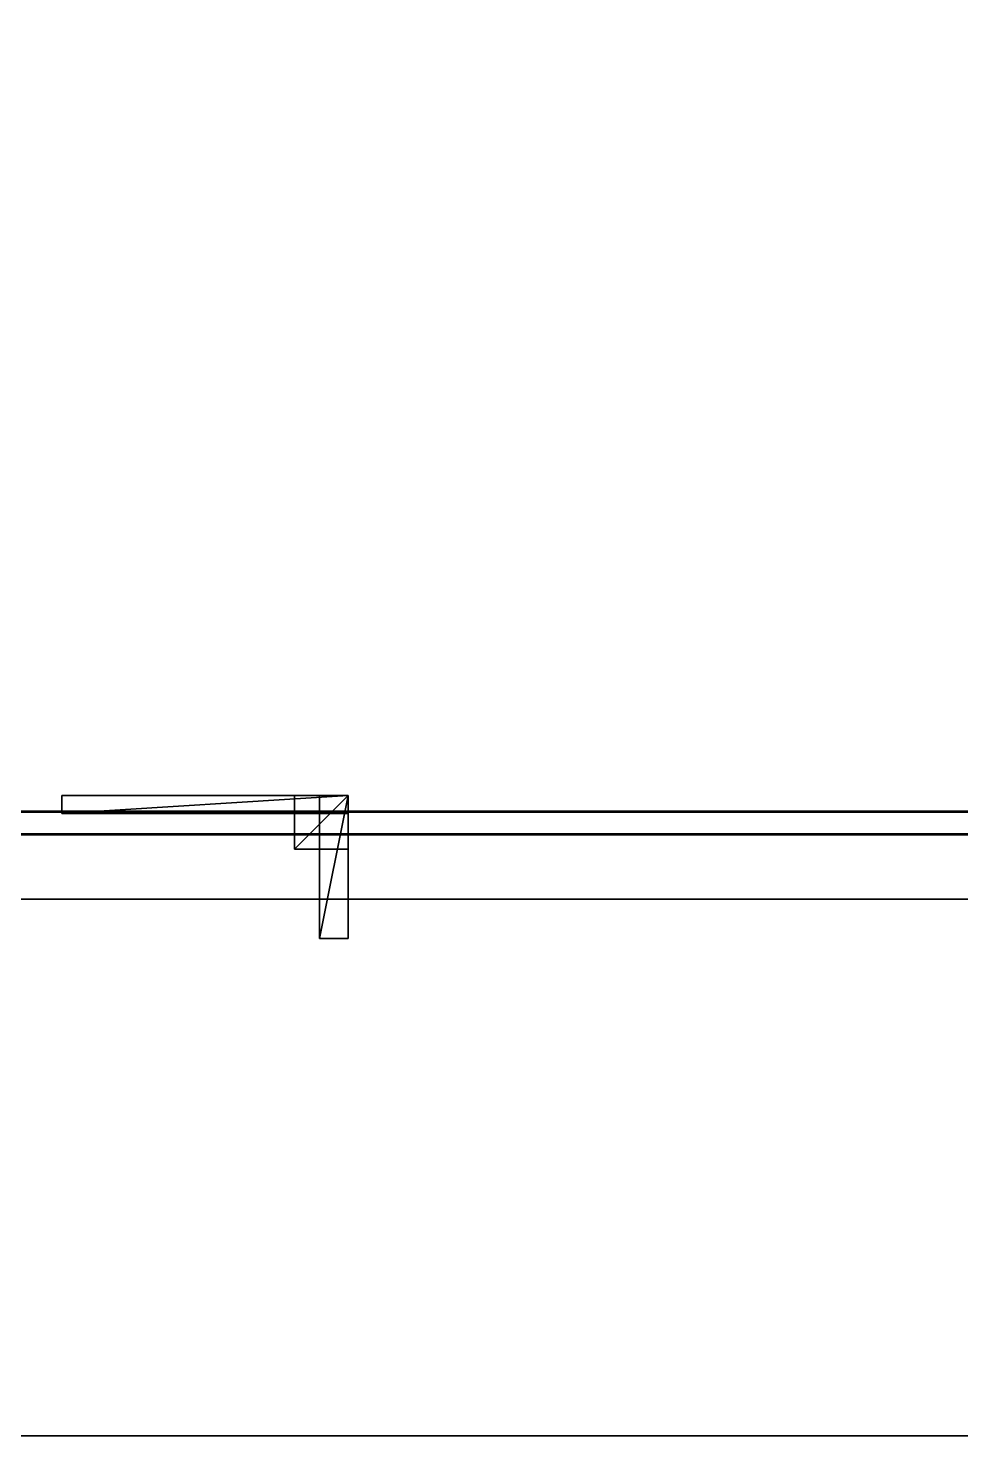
# Model space of a CAD drawing. Extents: x 0 to 4068, y -4475 to 0.
# Drawn here: x 2542.6 to 2803.3, y -4475 to -4081.5 of the extents above; entities that cross this region are included whole.
import ezdxf

# ---------------------------------------------------------------- set-up
doc = ezdxf.new("R2010")
doc.units = 0
for name, color, linetype in [('LAYER0', 7, 'CONTINUOUS'), ('LAYER1', 7, 'CONTINUOUS'), ('LAYER11', 7, 'CONTINUOUS'), ('LAYER116', 45, 'CONTINUOUS'), ('LAYER120', 45, 'CONTINUOUS'), ('LAYER121', 45, 'CONTINUOUS'), ('LAYER122', 45, 'CONTINUOUS'), ('LAYER124', 45, 'CONTINUOUS'), ('LAYER126', 45, 'CONTINUOUS'), ('LAYER127', 45, 'CONTINUOUS'), ('LAYER18', 45, 'CONTINUOUS'), ('LAYER20', 45, 'CONTINUOUS'), ('LAYER22', 45, 'CONTINUOUS'), ('LAYER23', 45, 'CONTINUOUS'), ('LAYER24', 2, 'CONTINUOUS'), ('LAYER25', 37, 'CONTINUOUS'), ('LAYER26', 37, 'CONTINUOUS'), ('LAYER27', 37, 'CONTINUOUS'), ('LAYER28', 37, 'CONTINUOUS'), ('LAYER29', 37, 'CONTINUOUS'), ('LAYER30', 37, 'CONTINUOUS'), ('LAYER31', 45, 'CONTINUOUS'), ('LAYER35', 45, 'CONTINUOUS'), ('LAYER36', 45, 'CONTINUOUS'), ('LAYER37', 45, 'CONTINUOUS'), ('LAYER39', 45, 'CONTINUOUS'), ('LAYER41', 45, 'CONTINUOUS'), ('LAYER42', 45, 'CONTINUOUS'), ('LAYER49', 45, 'CONTINUOUS'), ('LAYER5', 7, 'CONTINUOUS'), ('LAYER53', 45, 'CONTINUOUS'), ('LAYER54', 45, 'CONTINUOUS'), ('LAYER6', 7, 'CONTINUOUS'), ('LAYER7', 7, 'CONTINUOUS'), ('LAYER9', 7, 'CONTINUOUS')]:
    doc.layers.add(name, color=color, linetype=linetype)

msp = doc.modelspace()

# ---------------------------------------------------------------- linework, layer by layer
at = {"layer": 'LAYER0', "invisible_edges": 1}
for points in [[(4068, 0), (0, -4475), (0, 0), (4068, 0)], [(0, -4475), (4068, 0), (4068, -4475), (0, -4475)]]:
    msp.add_3dface(points, dxfattribs=at)
at = {"layer": 'LAYER1', "invisible_edges": 1}
for points in [[(4068, -4475, 5), (0, -4475), (4068, -4475), (4068, -4475, 5)], [(0, -4475), (4068, -4475, 5), (0, -4475, 5), (0, -4475)]]:
    msp.add_3dface(points, dxfattribs=at)
at = {"layer": 'LAYER11', "invisible_edges": 1}
for points in [[(4068, -4475, 2415), (180, -4325, 2415), (30, -4475, 2415), (4068, -4475, 2415)], [(180, -4325, 2415), (4068, -4475, 2415), (3918, -4325, 2415), (180, -4325, 2415)]]:
    msp.add_3dface(points, dxfattribs=at)
at = {"layer": 'LAYER116', "invisible_edges": 1}
for points in [[(1176, -4325, 880), (3495, -3902, 880), (3495, -4325, 880), (1176, -4325, 880)], [(3495, -3902, 880), (1176, -4325, 880), (1176, -3902, 880), (3495, -3902, 880)]]:
    msp.add_3dface(points, dxfattribs=at)
at = {"layer": 'LAYER120', "invisible_edges": 1}
for points in [[(3495, -4325, 898), (1176, -4325, 880), (3495, -4325, 880), (3495, -4325, 898)], [(1176, -4325, 880), (3495, -4325, 898), (1176, -4325, 898), (1176, -4325, 880)]]:
    msp.add_3dface(points, dxfattribs=at)
at = {"layer": 'LAYER121', "invisible_edges": 1}
for points in [[(1176, -3902, 898), (3495, -4325, 898), (3495, -3902, 898), (1176, -3902, 898)], [(3495, -4325, 898), (1176, -3902, 898), (1176, -4325, 898), (3495, -4325, 898)]]:
    msp.add_3dface(points, dxfattribs=at)
at = {"layer": 'LAYER122', "invisible_edges": 1}
for points in [[(1176, -3902, 1705), (3495, -4325, 1705), (3495, -3902, 1705), (1176, -3902, 1705)], [(3495, -4325, 1705), (1176, -3902, 1705), (1176, -4325, 1705), (3495, -4325, 1705)], [(1194, -4325, 1687), (3495, -4325, 898), (3495, -4325, 1687), (1194, -4325, 1687)], [(3495, -4325, 898), (1194, -4325, 1687), (1194, -4325, 898), (3495, -4325, 898)]]:
    msp.add_3dface(points, dxfattribs=at)
at = {"layer": 'LAYER124', "invisible_edges": 1}
for points in [[(1194, -4307, 898), (3495, -4325, 898), (1194, -4325, 898), (1194, -4307, 898)], [(3495, -4325, 898), (1194, -4307, 898), (3495, -4307, 898), (3495, -4325, 898)], [(1176, -4325, 1687), (3495, -4325, 1705), (1176, -4325, 1705), (1176, -4325, 1687)], [(3495, -4325, 1705), (1176, -4325, 1687), (3495, -4325, 1687), (3495, -4325, 1705)]]:
    msp.add_3dface(points, dxfattribs=at)
at = {"layer": 'LAYER126', "invisible_edges": 1}
for points in [[(3495, -4307, 1687), (1194, -4325, 1687), (3495, -4325, 1687), (3495, -4307, 1687)], [(1194, -4325, 1687), (3495, -4307, 1687), (1194, -4307, 1687), (1194, -4325, 1687)]]:
    msp.add_3dface(points, dxfattribs=at)
at = {"layer": 'LAYER127', "invisible_edges": 1}
for points in [[(1176, -4325, 1687), (3495, -3902, 1687), (3495, -4325, 1687), (1176, -4325, 1687)], [(3495, -3902, 1687), (1176, -4325, 1687), (1176, -3902, 1687), (3495, -3902, 1687)], [(1194, -4307, 898), (3495, -4307, 1687), (3495, -4307, 898), (1194, -4307, 898)], [(3495, -4307, 1687), (1194, -4307, 898), (1194, -4307, 1687), (3495, -4307, 1687)]]:
    msp.add_3dface(points, dxfattribs=at)
at = {"layer": 'LAYER18', "invisible_edges": 1}
for points in [[(2139, -4325, 2346), (3045, -4325, 2226), (3045, -4325, 2346), (2139, -4325, 2346)], [(3045, -4325, 2226), (2139, -4325, 2346), (2139, -4325, 2226), (3045, -4325, 2226)], [(3045, -4325, 759.5), (2139, -4325, 879.5), (2139, -4325, 759.5), (3045, -4325, 759.5)], [(2139, -4325, 879.5), (3045, -4325, 759.5), (3045, -4325, 879.5), (2139, -4325, 879.5)]]:
    msp.add_3dface(points, dxfattribs=at)
at = {"layer": 'LAYER20', "invisible_edges": 1}
for points in [[(2139, -4307, 2226), (3045, -4325, 2226), (2139, -4325, 2226), (2139, -4307, 2226)], [(3045, -4325, 2226), (2139, -4307, 2226), (3045, -4307, 2226), (3045, -4325, 2226)], [(3045, -4307, 879.5), (2139, -4325, 879.5), (3045, -4325, 879.5), (3045, -4307, 879.5)], [(2139, -4325, 879.5), (3045, -4307, 879.5), (2139, -4307, 879.5), (2139, -4325, 879.5)]]:
    msp.add_3dface(points, dxfattribs=at)
at = {"layer": 'LAYER22', "invisible_edges": 1}
for points in [[(3045, -4307, 2346), (2139, -4325, 2346), (3045, -4325, 2346), (3045, -4307, 2346)], [(2139, -4325, 2346), (3045, -4307, 2346), (2139, -4307, 2346), (2139, -4325, 2346)], [(2139, -4307, 759.5), (3045, -4325, 759.5), (2139, -4325, 759.5), (2139, -4307, 759.5)], [(3045, -4325, 759.5), (2139, -4307, 759.5), (3045, -4307, 759.5), (3045, -4325, 759.5)]]:
    msp.add_3dface(points, dxfattribs=at)
at = {"layer": 'LAYER23', "invisible_edges": 1}
for points in [[(2139, -4307, 2226), (3045, -4307, 2346), (3045, -4307, 2226), (2139, -4307, 2226)], [(3045, -4307, 2346), (2139, -4307, 2226), (2139, -4307, 2346), (3045, -4307, 2346)], [(3045, -4307, 879.5), (2139, -4307, 759.5), (2139, -4307, 879.5), (3045, -4307, 879.5)], [(2139, -4307, 759.5), (3045, -4307, 879.5), (3045, -4307, 759.5), (2139, -4307, 759.5)]]:
    msp.add_3dface(points, dxfattribs=at)
at = {"layer": 'LAYER24'}
for points in [[(2552, -4296, 2300), (2552, -4301, 2300), (2552, -4296, 2323), (2552, -4296, 2300)], [(2552, -4296, 2323), (2552, -4301, 2300), (2552, -4301, 2323), (2552, -4296, 2323)], [(2552, -4296, 2323), (2552, -4301, 2323), (2632, -4296, 2323), (2552, -4296, 2323)], [(2632, -4296, 2323), (2552, -4301, 2323), (2632, -4301, 2323), (2632, -4296, 2323)], [(2552, -4296, 2323), (2632, -4296, 2323), (2552, -4296, 2300), (2552, -4296, 2323)], [(2552, -4296, 2300), (2632, -4296, 2323), (2632, -4296, 2300), (2552, -4296, 2300)], [(2552, -4296, 2300), (2632, -4296, 2300), (2552, -4301, 2300), (2552, -4296, 2300)], [(2552, -4301, 2300), (2632, -4296, 2300), (2632, -4301, 2300), (2552, -4301, 2300)], [(2552, -4296, 2307), (2552, -4301, 2307), (2552, -4296, 2323), (2552, -4296, 2307)], [(2552, -4296, 2323), (2552, -4301, 2307), (2552, -4301, 2323), (2552, -4296, 2323)], [(2552, -4296, 2323), (2552, -4301, 2323), (2632, -4296, 2323), (2552, -4296, 2323)], [(2632, -4296, 2323), (2552, -4301, 2323), (2632, -4301, 2323), (2632, -4296, 2323)], [(2552, -4296, 2323), (2632, -4296, 2323), (2552, -4296, 2307), (2552, -4296, 2323)], [(2552, -4296, 2307), (2632, -4296, 2323), (2632, -4296, 2307), (2552, -4296, 2307)], [(2552, -4296, 2307), (2632, -4296, 2307), (2552, -4301, 2307), (2552, -4296, 2307)], [(2552, -4301, 2307), (2632, -4296, 2307), (2632, -4301, 2307), (2552, -4301, 2307)], [(2552, -4296, 816), (2552, -4301, 816), (2552, -4296, 839), (2552, -4296, 816)], [(2552, -4296, 839), (2552, -4301, 816), (2552, -4301, 839), (2552, -4296, 839)], [(2552, -4296, 839), (2552, -4301, 839), (2632, -4296, 839), (2552, -4296, 839)], [(2632, -4296, 839), (2552, -4301, 839), (2632, -4301, 839), (2632, -4296, 839)], [(2552, -4296, 839), (2632, -4296, 839), (2552, -4296, 816), (2552, -4296, 839)], [(2552, -4296, 816), (2632, -4296, 839), (2632, -4296, 816), (2552, -4296, 816)], [(2552, -4296, 816), (2632, -4296, 816), (2552, -4301, 816), (2552, -4296, 816)], [(2552, -4301, 816), (2632, -4296, 816), (2632, -4301, 816), (2552, -4301, 816)], [(2552, -4296, 823), (2552, -4301, 823), (2552, -4296, 839), (2552, -4296, 823)], [(2552, -4296, 839), (2552, -4301, 823), (2552, -4301, 839), (2552, -4296, 839)], [(2552, -4296, 839), (2552, -4301, 839), (2632, -4296, 839), (2552, -4296, 839)], [(2632, -4296, 839), (2552, -4301, 839), (2632, -4301, 839), (2632, -4296, 839)], [(2552, -4296, 839), (2632, -4296, 839), (2552, -4296, 823), (2552, -4296, 839)], [(2552, -4296, 823), (2632, -4296, 839), (2632, -4296, 823), (2552, -4296, 823)], [(2552, -4296, 823), (2632, -4296, 823), (2552, -4301, 823), (2552, -4296, 823)], [(2552, -4301, 823), (2632, -4296, 823), (2632, -4301, 823), (2552, -4301, 823)], [(2617, -4296, 2308), (2617, -4311, 2308), (2617, -4296, 2323), (2617, -4296, 2308)], [(2617, -4296, 2323), (2617, -4311, 2308), (2617, -4311, 2323), (2617, -4296, 2323)], [(2617, -4296, 2323), (2617, -4311, 2323), (2632, -4296, 2323), (2617, -4296, 2323)], [(2632, -4296, 2323), (2617, -4311, 2323), (2632, -4311, 2323), (2632, -4296, 2323)], [(2617, -4296, 2323), (2632, -4296, 2323), (2617, -4296, 2308), (2617, -4296, 2323)], [(2617, -4296, 2308), (2632, -4296, 2323), (2632, -4296, 2308), (2617, -4296, 2308)], [(2617, -4296, 2308), (2632, -4296, 2308), (2617, -4311, 2308), (2617, -4296, 2308)], [(2617, -4311, 2308), (2632, -4296, 2308), (2632, -4311, 2308), (2617, -4311, 2308)], [(2617, -4296, 2308), (2617, -4311, 2308), (2617, -4296, 2323), (2617, -4296, 2308)], [(2617, -4296, 2323), (2617, -4311, 2308), (2617, -4311, 2323), (2617, -4296, 2323)], [(2617, -4296, 2323), (2617, -4311, 2323), (2632, -4296, 2323), (2617, -4296, 2323)], [(2632, -4296, 2323), (2617, -4311, 2323), (2632, -4311, 2323), (2632, -4296, 2323)], [(2617, -4296, 2323), (2632, -4296, 2323), (2617, -4296, 2308), (2617, -4296, 2323)], [(2617, -4296, 2308), (2632, -4296, 2323), (2632, -4296, 2308), (2617, -4296, 2308)], [(2617, -4296, 2308), (2632, -4296, 2308), (2617, -4311, 2308), (2617, -4296, 2308)], [(2617, -4311, 2308), (2632, -4296, 2308), (2632, -4311, 2308), (2617, -4311, 2308)], [(2617, -4296, 2308), (2617, -4311, 2308), (2617, -4296, 2323), (2617, -4296, 2308)], [(2617, -4296, 2323), (2617, -4311, 2308), (2617, -4311, 2323), (2617, -4296, 2323)], [(2617, -4296, 2323), (2617, -4311, 2323), (2632, -4296, 2323), (2617, -4296, 2323)], [(2632, -4296, 2323), (2617, -4311, 2323), (2632, -4311, 2323), (2632, -4296, 2323)], [(2617, -4296, 2323), (2632, -4296, 2323), (2617, -4296, 2308), (2617, -4296, 2323)], [(2617, -4296, 2308), (2632, -4296, 2323), (2632, -4296, 2308), (2617, -4296, 2308)], [(2617, -4296, 2308), (2632, -4296, 2308), (2617, -4311, 2308), (2617, -4296, 2308)], [(2617, -4311, 2308), (2632, -4296, 2308), (2632, -4311, 2308), (2617, -4311, 2308)], [(2617, -4296, 2308), (2617, -4311, 2308), (2617, -4296, 2323), (2617, -4296, 2308)], [(2617, -4296, 2323), (2617, -4311, 2308), (2617, -4311, 2323), (2617, -4296, 2323)], [(2617, -4296, 2323), (2617, -4311, 2323), (2632, -4296, 2323), (2617, -4296, 2323)], [(2632, -4296, 2323), (2617, -4311, 2323), (2632, -4311, 2323), (2632, -4296, 2323)], [(2617, -4296, 2323), (2632, -4296, 2323), (2617, -4296, 2308), (2617, -4296, 2323)], [(2617, -4296, 2308), (2632, -4296, 2323), (2632, -4296, 2308), (2617, -4296, 2308)], [(2617, -4296, 2308), (2632, -4296, 2308), (2617, -4311, 2308), (2617, -4296, 2308)], [(2617, -4311, 2308), (2632, -4296, 2308), (2632, -4311, 2308), (2617, -4311, 2308)], [(2617, -4296, 824), (2617, -4311, 824), (2617, -4296, 839), (2617, -4296, 824)], [(2617, -4296, 839), (2617, -4311, 824), (2617, -4311, 839), (2617, -4296, 839)], [(2617, -4296, 839), (2617, -4311, 839), (2632, -4296, 839), (2617, -4296, 839)], [(2632, -4296, 839), (2617, -4311, 839), (2632, -4311, 839), (2632, -4296, 839)], [(2617, -4296, 839), (2632, -4296, 839), (2617, -4296, 824), (2617, -4296, 839)], [(2617, -4296, 824), (2632, -4296, 839), (2632, -4296, 824), (2617, -4296, 824)], [(2617, -4296, 824), (2632, -4296, 824), (2617, -4311, 824), (2617, -4296, 824)], [(2617, -4311, 824), (2632, -4296, 824), (2632, -4311, 824), (2617, -4311, 824)], [(2617, -4296, 824), (2617, -4311, 824), (2617, -4296, 839), (2617, -4296, 824)], [(2617, -4296, 839), (2617, -4311, 824), (2617, -4311, 839), (2617, -4296, 839)], [(2617, -4296, 839), (2617, -4311, 839), (2632, -4296, 839), (2617, -4296, 839)], [(2632, -4296, 839), (2617, -4311, 839), (2632, -4311, 839), (2632, -4296, 839)], [(2617, -4296, 839), (2632, -4296, 839), (2617, -4296, 824), (2617, -4296, 839)], [(2617, -4296, 824), (2632, -4296, 839), (2632, -4296, 824), (2617, -4296, 824)], [(2617, -4296, 824), (2632, -4296, 824), (2617, -4311, 824), (2617, -4296, 824)], [(2617, -4311, 824), (2632, -4296, 824), (2632, -4311, 824), (2617, -4311, 824)], [(2617, -4296, 824), (2617, -4311, 824), (2617, -4296, 839), (2617, -4296, 824)], [(2617, -4296, 839), (2617, -4311, 824), (2617, -4311, 839), (2617, -4296, 839)], [(2617, -4296, 839), (2617, -4311, 839), (2632, -4296, 839), (2617, -4296, 839)], [(2632, -4296, 839), (2617, -4311, 839), (2632, -4311, 839), (2632, -4296, 839)], [(2617, -4296, 839), (2632, -4296, 839), (2617, -4296, 824), (2617, -4296, 839)], [(2617, -4296, 824), (2632, -4296, 839), (2632, -4296, 824), (2617, -4296, 824)], [(2617, -4296, 824), (2632, -4296, 824), (2617, -4311, 824), (2617, -4296, 824)], [(2617, -4311, 824), (2632, -4296, 824), (2632, -4311, 824), (2617, -4311, 824)], [(2617, -4296, 824), (2617, -4311, 824), (2617, -4296, 839), (2617, -4296, 824)], [(2617, -4296, 839), (2617, -4311, 824), (2617, -4311, 839), (2617, -4296, 839)], [(2617, -4296, 839), (2617, -4311, 839), (2632, -4296, 839), (2617, -4296, 839)], [(2632, -4296, 839), (2617, -4311, 839), (2632, -4311, 839), (2632, -4296, 839)], [(2617, -4296, 839), (2632, -4296, 839), (2617, -4296, 824), (2617, -4296, 839)], [(2617, -4296, 824), (2632, -4296, 839), (2632, -4296, 824), (2617, -4296, 824)], [(2617, -4296, 824), (2632, -4296, 824), (2617, -4311, 824), (2617, -4296, 824)], [(2617, -4311, 824), (2632, -4296, 824), (2632, -4311, 824), (2617, -4311, 824)], [(2624, -4296, 2315), (2624, -4336, 2315), (2624, -4296, 2323), (2624, -4296, 2315)], [(2624, -4296, 2323), (2624, -4336, 2315), (2624, -4336, 2323), (2624, -4296, 2323)], [(2624, -4296, 2323), (2624, -4336, 2323), (2632, -4296, 2323), (2624, -4296, 2323)], [(2632, -4296, 2323), (2624, -4336, 2323), (2632, -4336, 2323), (2632, -4296, 2323)], [(2624, -4296, 2323), (2632, -4296, 2323), (2624, -4296, 2315), (2624, -4296, 2323)], [(2624, -4296, 2315), (2632, -4296, 2323), (2632, -4296, 2315), (2624, -4296, 2315)], [(2624, -4296, 2315), (2632, -4296, 2315), (2624, -4336, 2315), (2624, -4296, 2315)], [(2624, -4336, 2315), (2632, -4296, 2315), (2632, -4336, 2315), (2624, -4336, 2315)], [(2624, -4296, 831), (2624, -4336, 831), (2624, -4296, 839), (2624, -4296, 831)], [(2624, -4296, 839), (2624, -4336, 831), (2624, -4336, 839), (2624, -4296, 839)], [(2624, -4296, 839), (2624, -4336, 839), (2632, -4296, 839), (2624, -4296, 839)], [(2632, -4296, 839), (2624, -4336, 839), (2632, -4336, 839), (2632, -4296, 839)], [(2624, -4296, 839), (2632, -4296, 839), (2624, -4296, 831), (2624, -4296, 839)], [(2624, -4296, 831), (2632, -4296, 839), (2632, -4296, 831), (2624, -4296, 831)], [(2624, -4296, 831), (2632, -4296, 831), (2624, -4336, 831), (2624, -4296, 831)], [(2624, -4336, 831), (2632, -4296, 831), (2632, -4336, 831), (2624, -4336, 831)], [(2632, -4296, 2323), (2632, -4301, 2323), (2632, -4296, 2300), (2632, -4296, 2323)], [(2632, -4296, 2300), (2632, -4301, 2323), (2632, -4301, 2300), (2632, -4296, 2300)], [(2632, -4296, 2323), (2632, -4311, 2323), (2632, -4296, 2308), (2632, -4296, 2323)], [(2632, -4296, 2308), (2632, -4311, 2323), (2632, -4311, 2308), (2632, -4296, 2308)], [(2632, -4296, 2323), (2632, -4311, 2323), (2632, -4296, 2308), (2632, -4296, 2323)], [(2632, -4296, 2308), (2632, -4311, 2323), (2632, -4311, 2308), (2632, -4296, 2308)], [(2632, -4296, 2323), (2632, -4311, 2323), (2632, -4296, 2308), (2632, -4296, 2323)], [(2632, -4296, 2308), (2632, -4311, 2323), (2632, -4311, 2308), (2632, -4296, 2308)], [(2632, -4296, 2323), (2632, -4311, 2323), (2632, -4296, 2308), (2632, -4296, 2323)], [(2632, -4296, 2308), (2632, -4311, 2323), (2632, -4311, 2308), (2632, -4296, 2308)], [(2632, -4296, 2323), (2632, -4336, 2323), (2632, -4296, 2315), (2632, -4296, 2323)], [(2632, -4296, 2315), (2632, -4336, 2323), (2632, -4336, 2315), (2632, -4296, 2315)], [(2632, -4296, 2323), (2632, -4301, 2323), (2632, -4296, 2307), (2632, -4296, 2323)], [(2632, -4296, 2307), (2632, -4301, 2323), (2632, -4301, 2307), (2632, -4296, 2307)], [(2632, -4296, 839), (2632, -4301, 839), (2632, -4296, 816), (2632, -4296, 839)], [(2632, -4296, 816), (2632, -4301, 839), (2632, -4301, 816), (2632, -4296, 816)], [(2632, -4296, 839), (2632, -4311, 839), (2632, -4296, 824), (2632, -4296, 839)], [(2632, -4296, 824), (2632, -4311, 839), (2632, -4311, 824), (2632, -4296, 824)], [(2632, -4296, 839), (2632, -4311, 839), (2632, -4296, 824), (2632, -4296, 839)], [(2632, -4296, 824), (2632, -4311, 839), (2632, -4311, 824), (2632, -4296, 824)], [(2632, -4296, 839), (2632, -4311, 839), (2632, -4296, 824), (2632, -4296, 839)], [(2632, -4296, 824), (2632, -4311, 839), (2632, -4311, 824), (2632, -4296, 824)], [(2632, -4296, 839), (2632, -4311, 839), (2632, -4296, 824), (2632, -4296, 839)], [(2632, -4296, 824), (2632, -4311, 839), (2632, -4311, 824), (2632, -4296, 824)], [(2632, -4296, 839), (2632, -4336, 839), (2632, -4296, 831), (2632, -4296, 839)], [(2632, -4296, 831), (2632, -4336, 839), (2632, -4336, 831), (2632, -4296, 831)], [(2632, -4296, 839), (2632, -4301, 839), (2632, -4296, 823), (2632, -4296, 839)], [(2632, -4296, 823), (2632, -4301, 839), (2632, -4301, 823), (2632, -4296, 823)], [(2552, -4301, 2300), (2632, -4301, 2300), (2552, -4301, 2323), (2552, -4301, 2300)], [(2552, -4301, 2323), (2632, -4301, 2300), (2632, -4301, 2323), (2552, -4301, 2323)], [(2552, -4301, 2307), (2632, -4301, 2307), (2552, -4301, 2323), (2552, -4301, 2307)], [(2552, -4301, 2323), (2632, -4301, 2307), (2632, -4301, 2323), (2552, -4301, 2323)], [(2552, -4301, 816), (2632, -4301, 816), (2552, -4301, 839), (2552, -4301, 816)], [(2552, -4301, 839), (2632, -4301, 816), (2632, -4301, 839), (2552, -4301, 839)], [(2552, -4301, 823), (2632, -4301, 823), (2552, -4301, 839), (2552, -4301, 823)], [(2552, -4301, 839), (2632, -4301, 823), (2632, -4301, 839), (2552, -4301, 839)], [(2617, -4311, 2308), (2632, -4311, 2308), (2617, -4311, 2323), (2617, -4311, 2308)], [(2617, -4311, 2323), (2632, -4311, 2308), (2632, -4311, 2323), (2617, -4311, 2323)], [(2617, -4311, 2308), (2632, -4311, 2308), (2617, -4311, 2323), (2617, -4311, 2308)], [(2617, -4311, 2323), (2632, -4311, 2308), (2632, -4311, 2323), (2617, -4311, 2323)], [(2617, -4311, 2308), (2632, -4311, 2308), (2617, -4311, 2323), (2617, -4311, 2308)], [(2617, -4311, 2323), (2632, -4311, 2308), (2632, -4311, 2323), (2617, -4311, 2323)], [(2617, -4311, 2308), (2632, -4311, 2308), (2617, -4311, 2323), (2617, -4311, 2308)], [(2617, -4311, 2323), (2632, -4311, 2308), (2632, -4311, 2323), (2617, -4311, 2323)], [(2617, -4311, 824), (2632, -4311, 824), (2617, -4311, 839), (2617, -4311, 824)], [(2617, -4311, 839), (2632, -4311, 824), (2632, -4311, 839), (2617, -4311, 839)], [(2617, -4311, 824), (2632, -4311, 824), (2617, -4311, 839), (2617, -4311, 824)], [(2617, -4311, 839), (2632, -4311, 824), (2632, -4311, 839), (2617, -4311, 839)], [(2617, -4311, 824), (2632, -4311, 824), (2617, -4311, 839), (2617, -4311, 824)], [(2617, -4311, 839), (2632, -4311, 824), (2632, -4311, 839), (2617, -4311, 839)], [(2617, -4311, 824), (2632, -4311, 824), (2617, -4311, 839), (2617, -4311, 824)], [(2617, -4311, 839), (2632, -4311, 824), (2632, -4311, 839), (2617, -4311, 839)], [(2624, -4336, 2315), (2632, -4336, 2315), (2624, -4336, 2323), (2624, -4336, 2315)], [(2624, -4336, 2323), (2632, -4336, 2315), (2632, -4336, 2323), (2624, -4336, 2323)], [(2624, -4336, 831), (2632, -4336, 831), (2624, -4336, 839), (2624, -4336, 831)], [(2624, -4336, 839), (2632, -4336, 831), (2632, -4336, 839), (2624, -4336, 839)]]:
    msp.add_3dface(points, dxfattribs=at)
at = {"layer": 'LAYER25', "invisible_edges": 1}
for points in [[(2632, -4296, 2300), (2552, -4296, 2323), (2632, -4296, 2323), (2632, -4296, 2300)], [(2552, -4296, 2323), (2632, -4296, 2300), (2552, -4296, 2300), (2552, -4296, 2323)], [(2632, -4296, 816), (2552, -4296, 839), (2632, -4296, 839), (2632, -4296, 816)], [(2552, -4296, 839), (2632, -4296, 816), (2552, -4296, 816), (2552, -4296, 839)]]:
    msp.add_3dface(points, dxfattribs=at)
at = {"layer": 'LAYER26', "invisible_edges": 1}
for points in [[(2632, -4301, 2323), (2552, -4296, 2323), (2552, -4301, 2323), (2632, -4301, 2323)], [(2552, -4296, 2323), (2632, -4301, 2323), (2632, -4296, 2323), (2552, -4296, 2323)], [(2632, -4301, 839), (2552, -4296, 839), (2552, -4301, 839), (2632, -4301, 839)], [(2552, -4296, 839), (2632, -4301, 839), (2632, -4296, 839), (2552, -4296, 839)]]:
    msp.add_3dface(points, dxfattribs=at)
at = {"layer": 'LAYER27', "invisible_edges": 1}
for points in [[(2552, -4301, 2300), (2552, -4296, 2323), (2552, -4296, 2300), (2552, -4301, 2300)], [(2552, -4296, 2323), (2552, -4301, 2300), (2552, -4301, 2323), (2552, -4296, 2323)], [(2552, -4301, 816), (2552, -4296, 839), (2552, -4296, 816), (2552, -4301, 816)], [(2552, -4296, 839), (2552, -4301, 816), (2552, -4301, 839), (2552, -4296, 839)]]:
    msp.add_3dface(points, dxfattribs=at)
at = {"layer": 'LAYER28', "invisible_edges": 1}
for points in [[(2632, -4296, 2300), (2552, -4301, 2300), (2552, -4296, 2300), (2632, -4296, 2300)], [(2552, -4301, 2300), (2632, -4296, 2300), (2632, -4301, 2300), (2552, -4301, 2300)], [(2632, -4296, 816), (2552, -4301, 816), (2552, -4296, 816), (2632, -4296, 816)], [(2552, -4301, 816), (2632, -4296, 816), (2632, -4301, 816), (2552, -4301, 816)]]:
    msp.add_3dface(points, dxfattribs=at)
at = {"layer": 'LAYER29', "invisible_edges": 1}
for points in [[(2632, -4301, 2323), (2632, -4296, 2300), (2632, -4296, 2323), (2632, -4301, 2323)], [(2632, -4296, 2300), (2632, -4301, 2323), (2632, -4301, 2300), (2632, -4296, 2300)], [(2632, -4301, 839), (2632, -4296, 816), (2632, -4296, 839), (2632, -4301, 839)], [(2632, -4296, 816), (2632, -4301, 839), (2632, -4301, 816), (2632, -4296, 816)]]:
    msp.add_3dface(points, dxfattribs=at)
at = {"layer": 'LAYER30', "invisible_edges": 1}
for points in [[(2552, -4301, 2300), (2632, -4301, 2323), (2552, -4301, 2323), (2552, -4301, 2300)], [(2632, -4301, 2323), (2552, -4301, 2300), (2632, -4301, 2300), (2632, -4301, 2323)], [(2552, -4301, 816), (2632, -4301, 839), (2552, -4301, 839), (2552, -4301, 816)], [(2632, -4301, 839), (2552, -4301, 816), (2632, -4301, 816), (2632, -4301, 839)]]:
    msp.add_3dface(points, dxfattribs=at)
at = {"layer": 'LAYER31', "invisible_edges": 1}
for points in [[(3045, -4325, 2364), (2139, -3925, 2364), (2139, -4325, 2364), (3045, -4325, 2364)], [(2139, -3925, 2364), (3045, -4325, 2364), (3045, -3925, 2364), (2139, -3925, 2364)], [(2139, -4325, 1706), (3045, -3925, 1706), (3045, -4325, 1706), (2139, -4325, 1706)], [(3045, -3925, 1706), (2139, -4325, 1706), (2139, -3925, 1706), (3045, -3925, 1706)], [(2139, -4325, 156), (3045, -3925, 156), (3045, -4325, 156), (2139, -4325, 156)], [(3045, -3925, 156), (2139, -4325, 156), (2139, -3925, 156), (3045, -3925, 156)]]:
    msp.add_3dface(points, dxfattribs=at)
at = {"layer": 'LAYER35', "invisible_edges": 1}
for points in [[(2139, -4325, 2346), (3045, -4325, 2364), (2139, -4325, 2364), (2139, -4325, 2346)], [(3045, -4325, 2364), (2139, -4325, 2346), (3045, -4325, 2346), (3045, -4325, 2364)], [(3045, -4325, 1724), (2139, -4325, 1706), (3045, -4325, 1706), (3045, -4325, 1724)], [(2139, -4325, 1706), (3045, -4325, 1724), (2139, -4325, 1724), (2139, -4325, 1706)], [(3045, -4325, 174), (2139, -4325, 156), (3045, -4325, 156), (3045, -4325, 174)], [(2139, -4325, 156), (3045, -4325, 174), (2139, -4325, 174), (2139, -4325, 156)]]:
    msp.add_3dface(points, dxfattribs=at)
at = {"layer": 'LAYER36', "invisible_edges": 1}
for points in [[(3045, -3925, 2346), (2139, -4325, 2346), (2139, -3925, 2346), (3045, -3925, 2346)], [(2139, -4325, 2346), (3045, -3925, 2346), (3045, -4325, 2346), (2139, -4325, 2346)], [(2139, -3925, 1724), (3045, -4325, 1724), (3045, -3925, 1724), (2139, -3925, 1724)], [(3045, -4325, 1724), (2139, -3925, 1724), (2139, -4325, 1724), (3045, -4325, 1724)], [(2139, -3925, 174), (3045, -4325, 174), (3045, -3925, 174), (2139, -3925, 174)], [(3045, -4325, 174), (2139, -3925, 174), (2139, -4325, 174), (3045, -4325, 174)]]:
    msp.add_3dface(points, dxfattribs=at)
at = {"layer": 'LAYER37', "invisible_edges": 1}
for points in [[(3049, -4306.7, 1720), (2135, -4306.7, 2350), (2135, -4306.7, 1720), (3049, -4306.7, 1720)], [(2135, -4306.7, 2350), (3049, -4306.7, 1720), (3049, -4306.7, 2350), (2135, -4306.7, 2350)], [(3049, -4306.7, 170), (2135, -4306.7, 879.5), (2135, -4306.7, 170), (3049, -4306.7, 170)], [(2135, -4306.7, 879.5), (3049, -4306.7, 170), (3049, -4306.7, 879.5), (2135, -4306.7, 879.5)]]:
    msp.add_3dface(points, dxfattribs=at)
at = {"layer": 'LAYER39', "invisible_edges": 1}
for points in [[(3049, -4300.7, 2350), (2135, -4306.7, 2350), (3049, -4306.7, 2350), (3049, -4300.7, 2350)], [(2135, -4306.7, 2350), (3049, -4300.7, 2350), (2135, -4300.7, 2350), (2135, -4306.7, 2350)], [(3049, -4300.7, 879.5), (2135, -4306.7, 879.5), (3049, -4306.7, 879.5), (3049, -4300.7, 879.5)], [(2135, -4306.7, 879.5), (3049, -4300.7, 879.5), (2135, -4300.7, 879.5), (2135, -4306.7, 879.5)]]:
    msp.add_3dface(points, dxfattribs=at)
at = {"layer": 'LAYER41', "invisible_edges": 1}
for points in [[(2135, -4300.7, 1720), (3049, -4306.7, 1720), (2135, -4306.7, 1720), (2135, -4300.7, 1720)], [(3049, -4306.7, 1720), (2135, -4300.7, 1720), (3049, -4300.7, 1720), (3049, -4306.7, 1720)], [(2135, -4300.7, 170), (3049, -4306.7, 170), (2135, -4306.7, 170), (2135, -4300.7, 170)], [(3049, -4306.7, 170), (2135, -4300.7, 170), (3049, -4300.7, 170), (3049, -4306.7, 170)]]:
    msp.add_3dface(points, dxfattribs=at)
at = {"layer": 'LAYER42', "invisible_edges": 1}
for points in [[(3049, -4300.7, 2350), (2135, -4300.7, 1720), (2135, -4300.7, 2350), (3049, -4300.7, 2350)], [(2135, -4300.7, 1720), (3049, -4300.7, 2350), (3049, -4300.7, 1720), (2135, -4300.7, 1720)], [(3049, -4300.7, 879.5), (2135, -4300.7, 170), (2135, -4300.7, 879.5), (3049, -4300.7, 879.5)], [(2135, -4300.7, 170), (3049, -4300.7, 879.5), (3049, -4300.7, 170), (2135, -4300.7, 170)]]:
    msp.add_3dface(points, dxfattribs=at)
at = {"layer": 'LAYER49', "invisible_edges": 1}
for points in [[(2139, -4300.4, 2026), (3045, -3945, 2026), (3045, -4300.4, 2026), (2139, -4300.4, 2026)], [(3045, -3945, 2026), (2139, -4300.4, 2026), (2139, -3945, 2026), (3045, -3945, 2026)], [(2139, -4300.4, 508.5), (3045, -3945, 508.5), (3045, -4300.4, 508.5), (2139, -4300.4, 508.5)], [(3045, -3945, 508.5), (2139, -4300.4, 508.5), (2139, -3945, 508.5), (3045, -3945, 508.5)]]:
    msp.add_3dface(points, dxfattribs=at)
at = {"layer": 'LAYER5', "invisible_edges": 1}
for points in [[(4068, -4475, 5), (0, 0, 5), (0, -4475, 5), (4068, -4475, 5)], [(0, 0, 5), (4068, -4475, 5), (4068, 0, 5), (0, 0, 5)]]:
    msp.add_3dface(points, dxfattribs=at)
at = {"layer": 'LAYER53', "invisible_edges": 1}
for points in [[(3045, -4300.4, 2044), (2139, -4300.4, 2026), (3045, -4300.4, 2026), (3045, -4300.4, 2044)], [(2139, -4300.4, 2026), (3045, -4300.4, 2044), (2139, -4300.4, 2044), (2139, -4300.4, 2026)], [(3045, -4300.4, 526.5), (2139, -4300.4, 508.5), (3045, -4300.4, 508.5), (3045, -4300.4, 526.5)], [(2139, -4300.4, 508.5), (3045, -4300.4, 526.5), (2139, -4300.4, 526.5), (2139, -4300.4, 508.5)]]:
    msp.add_3dface(points, dxfattribs=at)
at = {"layer": 'LAYER54', "invisible_edges": 1}
for points in [[(2139, -3945, 2044), (3045, -4300.4, 2044), (3045, -3945, 2044), (2139, -3945, 2044)], [(3045, -4300.4, 2044), (2139, -3945, 2044), (2139, -4300.4, 2044), (3045, -4300.4, 2044)], [(2139, -3945, 526.5), (3045, -4300.4, 526.5), (3045, -3945, 526.5), (2139, -3945, 526.5)], [(3045, -4300.4, 526.5), (2139, -3945, 526.5), (2139, -4300.4, 526.5), (3045, -4300.4, 526.5)]]:
    msp.add_3dface(points, dxfattribs=at)
at = {"layer": 'LAYER6', "invisible_edges": 1}
for points in [[(180, -4325, 5), (4068, -4475, 5), (30, -4475, 5), (180, -4325, 5)], [(4068, -4475, 5), (180, -4325, 5), (3918, -4325, 5), (4068, -4475, 5)]]:
    msp.add_3dface(points, dxfattribs=at)
at = {"layer": 'LAYER7'}
for points, invisible_edges in [([(3918, -4325, 2415), (3345.5, -4325, 1847.5), (180, -4325, 2415), (3918, -4325, 2415)], 3), ([(3285.5, -4325, 1847.5), (180, -4325, 2415), (3345.5, -4325, 1847.5), (3285.5, -4325, 1847.5)], 3), ([(3285.5, -4325, 1767.5), (180, -4325, 2415), (3285.5, -4325, 1847.5), (3285.5, -4325, 1767.5)], 3), ([(1801.5, -4325, 1220.5), (180, -4325, 2415), (3285.5, -4325, 1767.5), (1801.5, -4325, 1220.5)], 7), ([(180, -4325, 5), (804.5, -4325, 1129.5), (3918, -4325, 5), (180, -4325, 5)], 3), ([(864.5, -4325, 1129.5), (3918, -4325, 5), (804.5, -4325, 1129.5), (864.5, -4325, 1129.5)], 3), ([(864.5, -4325, 1129.5), (1741.5, -4325, 1140.5), (3285.5, -4325, 1137.5), (864.5, -4325, 1129.5)], 7), ([(3345.5, -4325, 1137.5), (864.5, -4325, 1129.5), (3285.5, -4325, 1137.5), (3345.5, -4325, 1137.5)], 3), ([(3345.5, -4325, 1137.5), (3918, -4325, 5), (864.5, -4325, 1129.5), (3345.5, -4325, 1137.5)], 7), ([(1801.5, -4325, 1140.5), (3285.5, -4325, 1137.5), (1741.5, -4325, 1140.5), (1801.5, -4325, 1140.5)], 3), ([(3345.5, -4325, 1767.5), (1801.5, -4325, 1220.5), (3285.5, -4325, 1767.5), (3345.5, -4325, 1767.5)], 3), ([(3345.5, -4325, 1767.5), (3345.5, -4325, 1217.5), (1801.5, -4325, 1220.5), (3345.5, -4325, 1767.5)], 7), ([(3285.5, -4325, 1217.5), (1801.5, -4325, 1220.5), (3345.5, -4325, 1217.5), (3285.5, -4325, 1217.5)], 3), ([(3285.5, -4325, 1217.5), (1801.5, -4325, 1140.5), (1801.5, -4325, 1220.5), (3285.5, -4325, 1217.5)], 5), ([(3285.5, -4325, 1137.5), (1801.5, -4325, 1140.5), (3285.5, -4325, 1217.5), (3285.5, -4325, 1137.5)], 3)]:
    msp.add_3dface(points, dxfattribs=dict(at, invisible_edges=invisible_edges))
at = {"layer": 'LAYER9', "invisible_edges": 1}
for points in [[(4068, -4475, 2415), (30, -4475, 5), (4068, -4475, 5), (4068, -4475, 2415)], [(30, -4475, 5), (4068, -4475, 2415), (30, -4475, 2415), (30, -4475, 5)]]:
    msp.add_3dface(points, dxfattribs=at)

doc.saveas('drawing.dxf')
